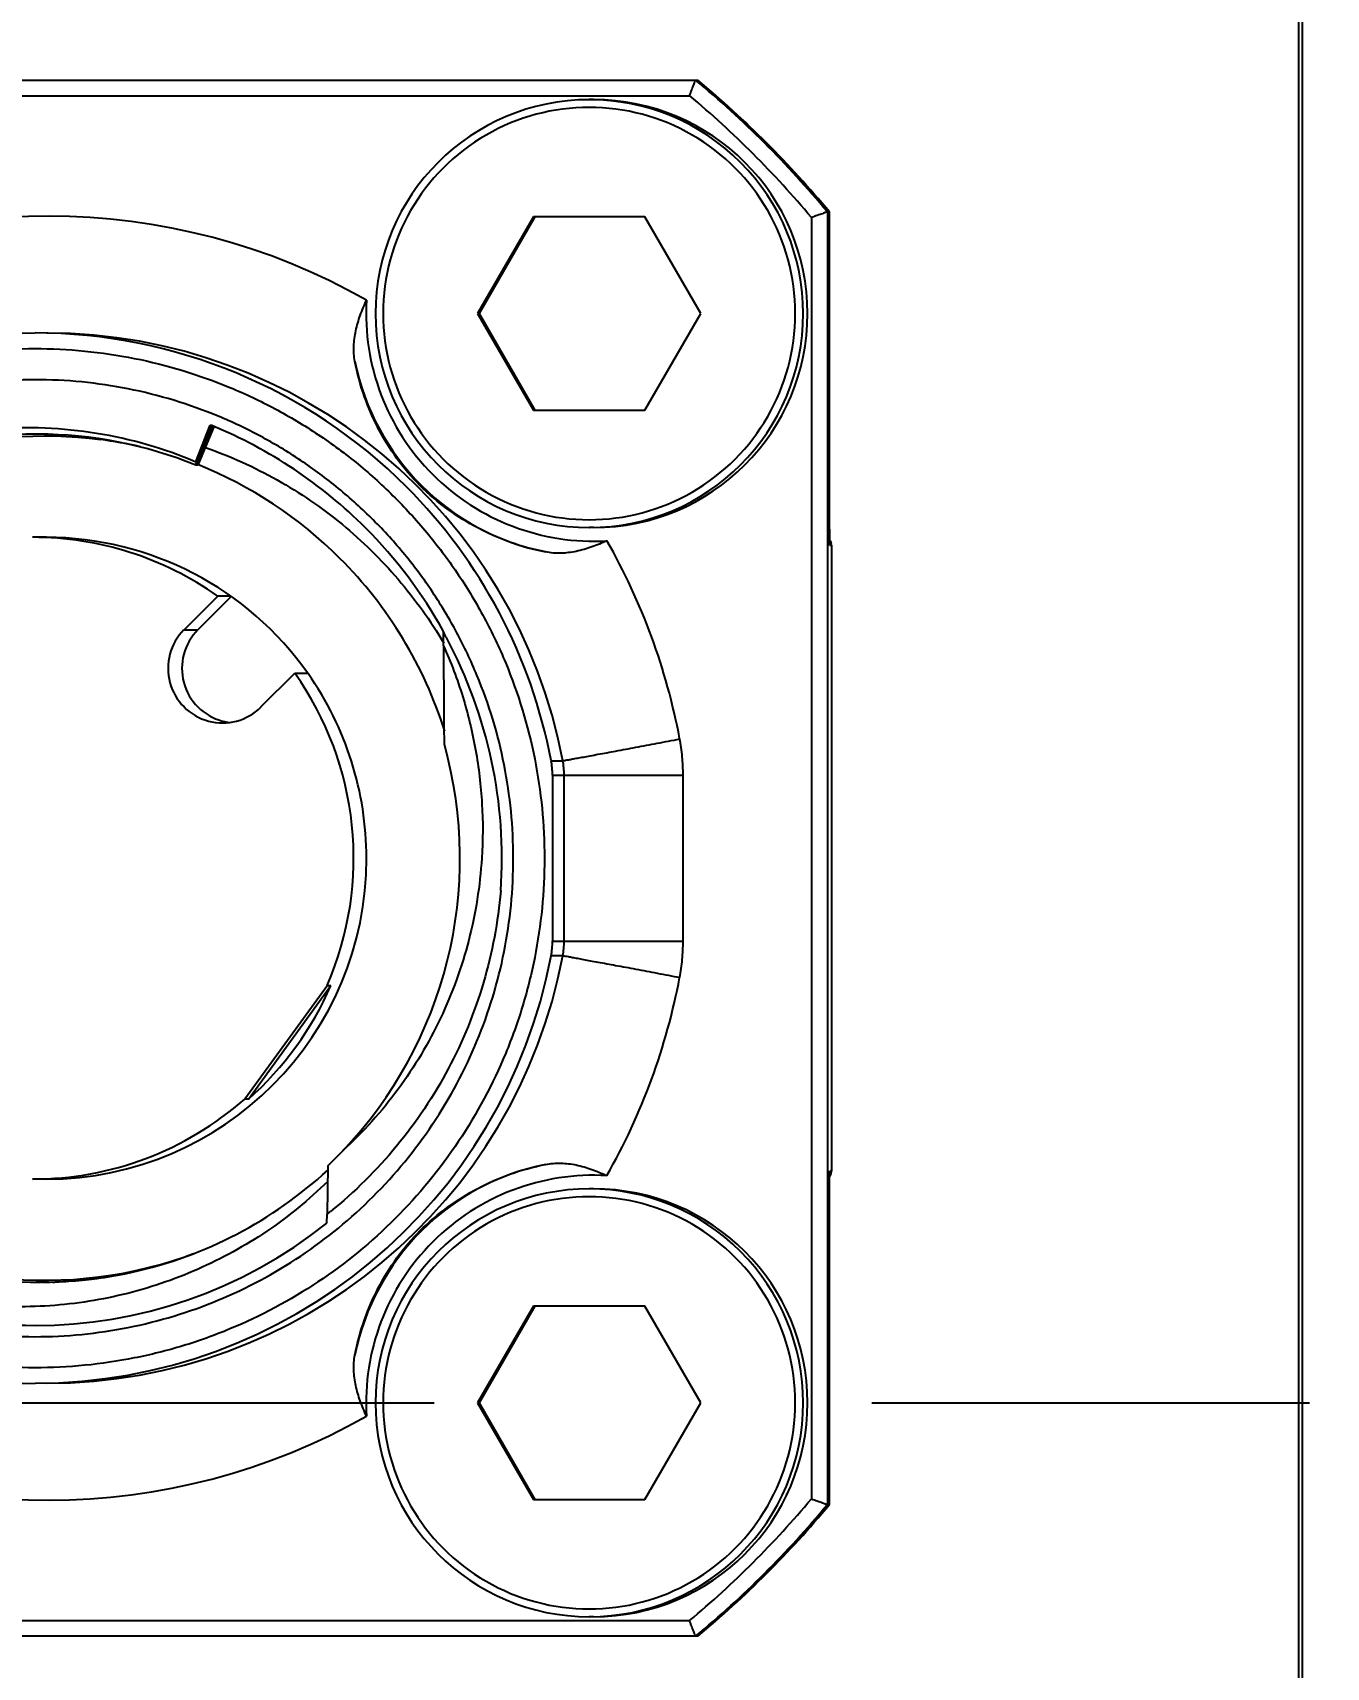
# Model space of a CAD drawing. Header units: millimetres. Extents: x 5828 to 6704, y 123 to 421.
# Drawn here: x 6579.919 to 6581.028, y 249.387 to 250.788 of the extents above; entities that cross this region are included whole.
import ezdxf

# ---------------------------------------------------------------- set-up
doc = ezdxf.new("R2010")
doc.units = ezdxf.units.MM
doc.linetypes.add('CENTER', pattern=[0.6, 0.375, -0.075, 0.075, -0.075])
for name, color, linetype in [('中心线', 7, 'Continuous'), ('外形图', 7, 'Continuous'), ('尺寸标注', 7, 'Continuous'), ('运动范围', 7, 'Continuous')]:
    doc.layers.add(name, color=color, linetype=linetype)
doc.styles.add('微软雅黑', font='msyh.ttc', dxfattribs={"height": 1.5})
doc.dimstyles.new('尺寸标注_1_15比例', dxfattribs={"dimtxt": 1.5, "dimasz": 1.25, "dimexe": 0.5, "dimexo": 0.4, "dimgap": 0.5, "dimtad": 1, "dimdec": 1, "dimlfac": 15, "dimdsep": 46, "dimtxsty": '微软雅黑', "dimcen": 0.09, "dimadec": 0, "dimazin": 0, "dimtp": 0.01, "dimtm": 0.01, "dimtfac": 1, "dimtdec": 1, "dimtofl": 0, "dimtmove": 0, "dimatfit": 3, "dimfxl": 1, "dimtolj": 1, "dimarcsym": 0})

# ---------------------------------------------------------------- blocks, each defined once
blk = doc.blocks.new('*D769')
at = {"layer": 'Defpoints', "color": 0}
for p in [(6596.5117, 262.0217), (6628.0363, 256.1115), (6591.2263, 249.6258), (6551.3884, 249.6138), (6637.3008, 249.6138)]:
    blk.add_point(p, dxfattribs=at)
at = {"layer": '尺寸标注', "color": 0, "lineweight": -2}
blk.add_arc((6591.1582, 249.6138), 13.5135, 15.29432, 174.69825, dxfattribs=at)
at = {"layer": '尺寸标注', "color": 0}
for points in [[(6603.9899, 253.1328), (6604.3964, 253.224), (6604.4667, 251.9587)], [(6577.4944, 250.8721), (6577.9106, 250.8528), (6577.6447, 249.6138)]]:
    blk.add_solid(points, dxfattribs=at)
at = {"layer": '尺寸标注', "color": 0, "insert": (6589.8699, 264.3502), "char_height": 1.5, "attachment_point": 5, "rotation": 4.9963, "style": '微软雅黑'}
blk.add_mtext('\\A1;-\\A1;170%%d', dxfattribs=at)
blk = doc.blocks.new('*D770')
at = {"layer": 'Defpoints', "color": 0}
for p in [(6551.3884, 249.6138), (6591.2263, 249.6138), (6637.3008, 249.6138), (6628.0365, 243.1292), (6583.7661, 238.2698)]:
    blk.add_point(p, dxfattribs=at)
at = {"layer": '尺寸标注', "color": 0, "lineweight": -2}
blk.add_arc((6591.2263, 249.6138), 13.5772, 185.27685, 344.73221, dxfattribs=at)
at = {"layer": '尺寸标注', "color": 0}
for points in [[(6577.9147, 248.3747), (6577.4985, 248.3555), (6577.6491, 249.6138)], [(6604.5277, 245.9929), (6604.1211, 246.084), (6604.5977, 247.2582)]]:
    blk.add_solid(points, dxfattribs=at)
at = {"layer": '尺寸标注', "color": 0, "insert": (6591.5441, 237.3197), "char_height": 1.5, "attachment_point": 5, "rotation": 1.4808, "style": '微软雅黑'}
blk.add_mtext('\\A1;+\\A1;170%%d', dxfattribs=at)

msp = doc.modelspace()

# ---------------------------------------------------------------- linework, layer by layer
at = {"layer": '中心线', "linetype": 'CENTER', "ltscale": 5}
msp.add_line((6551.3884, 249.6138), (6637.3008, 249.6138), dxfattribs=at)
at = {"layer": '外形图', "color": 7, "linetype": 'Continuous'}
for p, q in [((6581.0041, 248.5471), (6581.0041, 251.6138)), ((6581.0073, 248.5471), (6581.0073, 251.6138)), ((6579.38, 250.7471), (6580.4892, 250.7471)), ((6579.3846, 250.7338), (6580.4823, 250.7338)), ((6580.4, 250.7305), (6580.3963, 250.7305)), ((6580.3484, 250.63), (6580.3006, 250.5471)), ((6580.3022, 250.5471), (6580.35, 250.63)), ((6580.444, 250.63), (6580.3484, 250.63)), ((6580.4919, 250.5471), (6580.444, 250.63)), ((6580.5867, 250.6294), (6580.5867, 249.5315)), ((6580.6003, 250.6342), (6580.6003, 249.5267)), ((6580.6021, 250.6342), (6580.6003, 250.6342)), ((6580.6021, 250.3601), (6580.6021, 250.6342)), ((6580.3006, 250.5471), (6580.3484, 250.4643)), ((6580.3022, 250.5471), (6580.3006, 250.5471)), ((6580.35, 250.4643), (6580.3022, 250.5471)), ((6580.444, 250.4643), (6580.4919, 250.5471)), ((6580.3484, 250.4643), (6580.444, 250.4643)), ((6579.924, 250.4438), (6579.923, 250.4438)), ((6579.924, 250.4438), (6579.923, 250.4438)), ((6580.0593, 250.42), (6580.0714, 250.4516)), ((6580.0723, 250.4513), (6580.0593, 250.42)), ((6580.0734, 250.4508), (6580.0595, 250.4173)), ((6580.0601, 250.4197), (6580.0725, 250.4512)), ((6580.0604, 250.4173), (6580.0735, 250.4507)), ((6580.0745, 250.4503), (6580.0608, 250.4173)), ((6580.0676, 250.4323), (6580.0746, 250.4502)), ((6580.0676, 250.4323), (6580.0748, 250.4501)), ((6580.0723, 250.4513), (6580.0714, 250.4516)), ((6580.0723, 250.4513), (6580.0714, 250.4516)), ((6580.0592, 250.4173), (6580.0601, 250.4197)), ((6580.0595, 250.4173), (6580.0592, 250.4173)), ((6580.0596, 250.4177), (6580.0604, 250.4173)), ((6580.0596, 250.4176), (6580.0604, 250.4173)), ((6580.0608, 250.4173), (6580.0604, 250.4173)), ((6580.4, 250.3638), (6580.3963, 250.3638)), ((6580.6021, 250.3625), (6580.6021, 250.3612)), ((6580.6021, 250.3612), (6580.6021, 250.3611)), ((6580.6021, 250.3572), (6580.6021, 250.3601)), ((6580.6021, 250.3546), (6580.6021, 250.3572)), ((6579.9314, 250.3555), (6579.9194, 250.3555)), ((6580.6021, 250.3526), (6580.6021, 250.3546)), ((6580.6022, 250.3516), (6580.6021, 250.3526)), ((6580.6022, 250.3508), (6580.6022, 250.3516)), ((6580.6022, 250.3497), (6580.6022, 250.3497)), ((6580.6023, 250.3488), (6580.6037, 250.3488)), ((6580.6037, 250.3488), (6580.6037, 249.8122)), ((6580.0781, 250.3051), (6580.0491, 250.2761)), ((6580.061, 250.2761), (6580.0894, 250.3046)), ((6580.0887, 250.3051), (6580.0781, 250.3051)), ((6580.0491, 250.2761), (6580.061, 250.2761)), ((6580.2714, 250.2741), (6580.2714, 250.2748)), ((6580.2714, 250.2741), (6580.2715, 250.274)), ((6580.2714, 250.2741), (6580.2715, 250.274)), ((6580.2715, 250.2625), (6580.2715, 250.2741)), ((6580.115, 250.2101), (6580.144, 250.2391)), ((6580.144, 250.2391), (6580.1548, 250.2391)), ((6580.1548, 250.2391), (6580.1552, 250.2386)), ((6580.155, 250.2393), (6580.1554, 250.2387)), ((6580.3637, 250.164), (6580.3736, 250.164)), ((6580.3648, 250.1516), (6580.4767, 250.1516)), ((6580.3748, 250.0093), (6580.3748, 250.1516)), ((6580.4767, 250.0093), (6580.4767, 250.1516)), ((6580.3648, 250.0093), (6580.4767, 250.0093)), ((6580.3736, 249.9969), (6580.3637, 249.9969)), ((6580.1719, 249.9714), (6580.1011, 249.874)), ((6580.1042, 249.874), (6580.1749, 249.9714)), ((6580.1719, 249.9714), (6580.1749, 249.9714)), ((6580.1042, 249.874), (6580.1011, 249.874)), ((6580.1722, 249.8168), (6580.1718, 249.7755)), ((6580.6037, 249.8122), (6580.6023, 249.8122)), ((6579.9314, 249.8055), (6579.9194, 249.8055)), ((6580.4, 249.7971), (6580.3963, 249.7971)), ((6580.6021, 249.8084), (6580.6022, 249.8094)), ((6580.6021, 249.8072), (6580.6021, 249.8084)), ((6580.6021, 249.8051), (6580.6021, 249.8072)), ((6580.6021, 249.8015), (6580.6021, 249.8051)), ((6580.6021, 249.5267), (6580.6021, 249.8015)), ((6580.6021, 249.7992), (6580.6021, 249.8002)), ((6580.6021, 249.7984), (6580.6021, 249.7992)), ((6580.1714, 249.7678), (6580.1716, 249.7753)), ((6580.1718, 249.7755), (6580.1716, 249.7753)), ((6580.1718, 249.7755), (6580.1716, 249.7753)), ((6579.9268, 249.7171), (6579.9262, 249.7171)), ((6579.9268, 249.7171), (6579.9262, 249.7171)), ((6579.9284, 249.7172), (6579.9279, 249.7172)), ((6579.9284, 249.7171), (6579.9279, 249.7171)), ((6580.3484, 249.6966), (6580.3006, 249.6138)), ((6580.3022, 249.6138), (6580.35, 249.6966)), ((6580.444, 249.6966), (6580.3484, 249.6966)), ((6580.4919, 249.6138), (6580.444, 249.6966)), ((6580.3006, 249.6138), (6580.3484, 249.5309)), ((6580.3022, 249.6138), (6580.3006, 249.6138)), ((6580.35, 249.5309), (6580.3022, 249.6138)), ((6580.444, 249.5309), (6580.4919, 249.6138)), ((6580.3484, 249.5309), (6580.444, 249.5309)), ((6580.6003, 249.5267), (6580.6021, 249.5267)), ((6580.4823, 249.4271), (6579.3846, 249.4271)), ((6580.4, 249.4305), (6580.3963, 249.4305)), ((6580.4892, 249.4138), (6579.38, 249.4138))]:
    msp.add_line(p, q, dxfattribs=at)
for points in [[(6580.6022, 250.3497), (6580.6022, 250.3498), (6580.6022, 250.3499), (6580.6022, 250.3501), (6580.6022, 250.3504), (6580.6022, 250.3508)], [(6580.6022, 249.8094), (6580.6022, 249.8102), (6580.6022, 249.8105), (6580.6022, 249.8108), (6580.6022, 249.811), (6580.6022, 249.8112), (6580.6022, 249.8113), (6580.6022, 249.8113)]]:
    msp.add_lwpolyline(points, dxfattribs=at)
for centre, radius, start, end in [((6579.9336, 250.0806), 0.8666, 39.7098, 50.2796), ((6579.9354, 250.0806), 0.8666, 39.7098, 50.2796), ((6580.3964, 250.5471), 0.1833, 90.0057, 180.0057), ((6580.3962, 250.5472), 0.1766, 359.989, 180.011), ((6580.3963, 250.5471), 0.1833, 359.9943, 90), ((6580.4, 250.5471), 0.1833, 359.9941, 89.9941), ((6579.9333, 250.0806), 0.8533, 40.0322, 49.9573), ((6579.9335, 250.0807), 0.5498, 60.3536, 119.6464), ((6580.4001, 250.5471), 0.195, 176.6532, 273.3403), ((6580.3964, 250.5471), 0.1833, 179.9943, 269.9943), ((6580.3962, 250.5471), 0.1766, 179.989, 0.011), ((6580.3963, 250.5471), 0.1833, 270.0059, 0.0059), ((6580.4, 250.5471), 0.1833, 270.0059, 0.0059), ((6579.9216, 250.0805), 0.4499, 90.0044, 169.3047), ((6579.9216, 250.0806), 0.4499, 44.9935, 89.9991), ((6579.9315, 250.0805), 0.4499, 10.6945, 89.9956), ((6580.3998, 250.5471), 0.2083, 191.3209, 258.6677), ((6579.9305, 250.0805), 0.3616, 82.5297, 180.0063), ((6579.923, 250.08), 0.3638, 90.002, 95.9958), ((6579.9152, 250.0799), 0.3693, 67.0301, 94.5969), ((6579.923, 250.0802), 0.3636, 68.0088, 89.8484), ((6579.9216, 250.0809), 0.3999, 67.6903, 67.8597), ((6579.9215, 250.0805), 0.4003, 44.9933, 67.6901), ((6579.9305, 250.0804), 0.3618, 77.0601, 82.5226), ((6579.9256, 250.0802), 0.3636, 45.0164, 68.1502), ((6579.9214, 250.0805), 0.45, 10.6989, 44.994), ((6579.9214, 250.0805), 0.4003, 29.0366, 44.9937), ((6579.9194, 250.0805), 0.2749, 54.7645, 90.0003), ((6579.9305, 250.0805), 0.2749, 35.2602, 89.825), ((6579.9329, 250.0804), 0.5505, 10.7487, 29.6226), ((6580.5956, 250.3488), 0.00668, 0.0162, 12.4394), ((6580.597, 250.3488), 0.00669, 0.0214, 12.4234), ((6579.9256, 250.0802), 0.3636, 17.4621, 45.0167), ((6580.0821, 250.2431), 0.0467, 135.0025, 315.0062), ((6580.094, 250.2431), 0.0467, 135.0047, 254.9948), ((6579.9217, 250.0806), 0.3997, 28.5249, 28.939), ((6556.984, 250.0553), 23.2885, 0.30185, 0.50967), ((6579.9215, 250.0805), 0.3999, 28.1107, 28.5249), ((6579.9214, 250.0805), 0.4, 355.979, 28.1108), ((6579.9194, 250.0805), 0.275, 336.6458, 35.2236), ((6579.9304, 250.0805), 0.275, 359.9995, 35.1253), ((6580.0939, 250.243), 0.0466, 255.0028, 255.5667), ((6580.094, 250.2431), 0.0467, 255.57, 262.3455), ((6579.9221, 250.0805), 0.3634, 316.3503, 15.5688), ((6580.2992, 250.1518), 0.0656, 359.8255, 10.7006), ((6580.308, 250.1516), 0.0668, 0.0119, 10.6885), ((6603.6479, 250.0805), 23.2832, 179.82483, 180.17517), ((6579.9305, 250.0804), 0.3616, 179.9927, 289.245), ((6579.9305, 250.0804), 0.275, 270.1799, 0.0068), ((6580.2992, 250.0091), 0.0656, 349.3004, 0.1729), ((6580.308, 250.0093), 0.0668, 349.3118, 359.9872), ((6579.9215, 250.0804), 0.4499, 270.0044, 349.3057), ((6579.9315, 250.0804), 0.4499, 270.0044, 349.3057), ((6579.9334, 250.0804), 0.5499, 330.364, 349.2899), ((6579.9225, 250.0804), 0.275, 311.3641, 336.6459), ((6579.9194, 250.0804), 0.2749, 270.0003, 311.3645), ((6579.9222, 250.0802), 0.3631, 313.5054, 316.372), ((6579.9262, 250.08), 0.3629, 226.3781, 269.9982), ((6579.9262, 250.08), 0.3629, 282.5011, 312.6933), ((6580.3998, 249.6138), 0.2083, 101.3325, 168.6788), ((6580.5971, 249.8121), 0.00665, 319.8591, 359.9786), ((6580.5956, 249.8122), 0.00669, 347.5693, 359.9786), ((6580.4001, 249.6138), 0.195, 86.6639, 183.348), ((6580.3964, 249.6138), 0.1833, 90.0057, 180.0057), ((6580.3963, 249.6138), 0.1833, 359.9943, 90), ((6580.4, 249.6138), 0.1833, 359.9941, 89.9941), ((6580.3962, 249.6138), 0.1766, 359.989, 180.011), ((6579.9265, 250.0848), 0.3948, 308.4198, 308.6663), ((6579.9264, 250.0849), 0.3949, 308.6663, 308.9129), ((6579.9216, 250.0803), 0.4499, 224.9934, 269.9991), ((6579.9215, 250.0803), 0.4002, 231.3492, 308.6501), ((6579.926, 250.0803), 0.4002, 231.3493, 269.3579), ((6579.9306, 250.0802), 0.3614, 289.2502, 290.7063), ((6579.9262, 250.08), 0.3629, 270.0944, 270.2718), ((6579.9262, 250.0799), 0.3627, 270.3442, 271.6133), ((6579.9262, 250.0797), 0.3626, 271.6134, 272.1483), ((6579.9262, 250.0798), 0.3627, 272.1483, 272.4941), ((6579.9262, 250.0801), 0.3629, 272.4945, 276.1009), ((6579.9262, 250.0798), 0.3627, 276.1014, 277.681), ((6579.9262, 250.0801), 0.363, 277.6816, 281.7232), ((6579.9262, 250.0798), 0.3626, 281.7239, 282.5001), ((6579.9335, 250.0803), 0.5498, 240.3555, 299.6445), ((6580.3964, 249.6138), 0.1833, 179.9943, 269.9943), ((6580.3962, 249.6138), 0.1766, 179.989, 0.011), ((6580.3963, 249.6138), 0.1833, 270.0059, 0.0059), ((6580.4, 249.6138), 0.1833, 270.0059, 0.0059), ((6579.9333, 250.0804), 0.8533, 310.0428, 319.9678), ((6579.9336, 250.0803), 0.8666, 309.7204, 320.2902), ((6579.9354, 250.0803), 0.8666, 309.7204, 320.2902)]:
    msp.add_arc(centre, radius, start, end, dxfattribs=at)
for points, knots in [([(6580.4823, 250.7338), (6580.4826, 250.7346), (6580.4832, 250.7363), (6580.4841, 250.7387), (6580.4849, 250.741), (6580.4857, 250.743), (6580.4863, 250.7444), (6580.4867, 250.7454), (6580.4869, 250.746), (6580.4871, 250.7465), (6580.4872, 250.7468), (6580.4873, 250.747), (6580.4874, 250.7471), (6580.4874, 250.7471)], [0, 0, 0, 0, 0.188336, 0.370818, 0.541229, 0.693267, 0.820602, 0.873107, 0.917252, 0.952427, 0.978148, 0.994038, 1, 1, 1, 1]), ([(6580.6003, 250.6342), (6580.6002, 250.6342), (6580.6001, 250.6342), (6580.5999, 250.6341), (6580.5995, 250.634), (6580.5988, 250.6338), (6580.5976, 250.6333), (6580.5959, 250.6327), (6580.5939, 250.632), (6580.5908, 250.6309), (6580.5883, 250.63), (6580.5867, 250.6294)], [0, 0, 0, 0, 0.00676, 0.023478, 0.049932, 0.085722, 0.183208, 0.310824, 0.46259, 0.632201, 1, 1, 1, 1]), ([(6580.1955, 250.5062), (6580.1947, 250.5105), (6580.1941, 250.5193), (6580.1959, 250.5326), (6580.1999, 250.5457), (6580.2035, 250.5543), (6580.2054, 250.5585)], [0, 0, 0, 0, 0.240097, 0.486848, 0.741158, 1, 1, 1, 1]), ([(6579.6126, 249.7717), (6579.6025, 249.7818), (6579.5833, 249.803), (6579.5577, 249.8375), (6579.5356, 249.8743), (6579.5112, 249.926), (6579.4903, 249.9947), (6579.4833, 250.0662), (6579.4861, 250.1233), (6579.4924, 250.1658), (6579.5028, 250.2074), (6579.5221, 250.2613), (6579.556, 250.3246), (6579.6106, 250.3912), (6579.6772, 250.4459), (6579.7405, 250.4797), (6579.7944, 250.499), (6579.836, 250.5094), (6579.8784, 250.5157), (6579.9355, 250.5185), (6580.007, 250.5115), (6580.0757, 250.4906), (6580.1274, 250.4662), (6580.1642, 250.4441), (6580.1987, 250.4186), (6580.2199, 250.3993), (6580.23, 250.3892)], [0, 0, 0, 0, 0.031269, 0.062539, 0.093809, 0.12508, 0.187547, 0.250015, 0.281287, 0.312558, 0.343829, 0.375101, 0.437566, 0.50003, 0.562491, 0.62495, 0.656217, 0.687483, 0.718749, 0.750015, 0.812472, 0.874929, 0.906196, 0.937464, 0.968731, 1, 1, 1, 1]), ([(6580.3589, 250.3429), (6580.3485, 250.3449), (6580.3285, 250.3505), (6580.3006, 250.3628), (6580.2745, 250.3789), (6580.2433, 250.4053), (6580.219, 250.4389), (6580.2029, 250.4762), (6580.1975, 250.4959), (6580.1955, 250.5062)], [0, 0, 0, 0, 0.129668, 0.252536, 0.372653, 0.503915, 0.750916, 0.871844, 1, 1, 1, 1]), ([(6580.2112, 250.3703), (6580.2017, 250.3798), (6580.1818, 250.3979), (6580.1494, 250.4219), (6580.1149, 250.4426), (6580.0664, 250.4656), (6580.0018, 250.4852), (6579.9347, 250.4918), (6579.8811, 250.4891), (6579.828, 250.4813), (6579.7634, 250.4617), (6579.6921, 250.4236), (6579.6296, 250.3723), (6579.5783, 250.3097), (6579.5401, 250.2384), (6579.5206, 250.1738), (6579.5127, 250.1207), (6579.5101, 250.0671), (6579.5167, 249.9999), (6579.5363, 249.9354), (6579.5592, 249.8869), (6579.5799, 249.8523), (6579.6039, 249.8199), (6579.622, 249.8), (6579.6315, 249.7905)], [0, 0, 0, 0, 0.031273, 0.062546, 0.093818, 0.12509, 0.187557, 0.250023, 0.281293, 0.312564, 0.375031, 0.4375, 0.499971, 0.562443, 0.624918, 0.687395, 0.718671, 0.749948, 0.812425, 0.874902, 0.906177, 0.937452, 0.968726, 1, 1, 1, 1]), ([(6580.0676, 250.4323), (6580.0888, 250.4249), (6580.1299, 250.4063), (6580.1857, 250.3681), (6580.234, 250.3207), (6580.2603, 250.284), (6580.2717, 250.2647)], [0, 0, 0, 0, 0.249981, 0.499971, 0.749978, 1, 1, 1, 1]), ([(6580.23, 250.3892), (6580.2401, 250.3791), (6580.2593, 250.3579), (6580.2849, 250.3235), (6580.307, 250.2866), (6580.3314, 250.235), (6580.3523, 250.1662), (6580.3593, 250.0947), (6580.3565, 250.0376), (6580.3502, 249.9951), (6580.3398, 249.9535), (6580.3205, 249.8997), (6580.2867, 249.8363), (6580.232, 249.7697), (6580.1654, 249.7151), (6580.1021, 249.6812), (6580.0482, 249.6619), (6580.0066, 249.6515), (6579.9642, 249.6452), (6579.9071, 249.6424), (6579.8356, 249.6494), (6579.7668, 249.6703), (6579.7152, 249.6947), (6579.6784, 249.7168), (6579.6439, 249.7424), (6579.6227, 249.7616), (6579.6126, 249.7717)], [0, 0, 0, 0, 0.031269, 0.062538, 0.093809, 0.125079, 0.187547, 0.250015, 0.281286, 0.312558, 0.343829, 0.3751, 0.437566, 0.500029, 0.562491, 0.62495, 0.656216, 0.687483, 0.718749, 0.750015, 0.812471, 0.874929, 0.906196, 0.937464, 0.968731, 1, 1, 1, 1]), ([(6579.6315, 249.7905), (6579.6504, 249.7716), (6579.6817, 249.7459), (6579.7278, 249.7183), (6579.7763, 249.6953), (6579.8408, 249.6757), (6579.9079, 249.6691), (6579.9616, 249.6718), (6580.0147, 249.6797), (6580.0792, 249.6992), (6580.1505, 249.7374), (6580.213, 249.7887), (6580.2643, 249.8512), (6580.3025, 249.9225), (6580.322, 249.9871), (6580.3299, 250.0402), (6580.3325, 250.0938), (6580.326, 250.1609), (6580.3064, 250.2255), (6580.2834, 250.274), (6580.2627, 250.3086), (6580.2387, 250.3409), (6580.2207, 250.3609), (6580.2112, 250.3703)], [0, 0, 0, 0, 0.062475, 0.09375, 0.125024, 0.187495, 0.249966, 0.281239, 0.312512, 0.374984, 0.437458, 0.499933, 0.56241, 0.62489, 0.687371, 0.71865, 0.749929, 0.812411, 0.874892, 0.90617, 0.937447, 0.968724, 1, 1, 1, 1]), ([(6580.6021, 250.3611), (6580.6021, 250.3602), (6580.6021, 250.3568), (6580.6021, 250.3534), (6580.6022, 250.351)], [0, 0, 0, 0, 0.293009, 1, 1, 1, 1]), ([(6580.4114, 250.3525), (6580.4072, 250.3505), (6580.3986, 250.3469), (6580.3854, 250.3431), (6580.372, 250.3413), (6580.3632, 250.342), (6580.3589, 250.3429)], [0, 0, 0, 0, 0.257945, 0.51187, 0.758913, 1, 1, 1, 1]), ([(6580.6022, 250.351), (6580.6022, 250.3507), (6580.6022, 250.3502), (6580.6022, 250.3497), (6580.6022, 250.3494), (6580.6023, 250.3491), (6580.6023, 250.3489), (6580.6023, 250.3488), (6580.6023, 250.3488), (6580.6023, 250.3488)], [0, 0, 0, 0, 0.426721, 0.598231, 0.740468, 0.852383, 0.932989, 0.981903, 1, 1, 1, 1]), ([(6580.2715, 250.2625), (6580.2778, 250.2482), (6580.2888, 250.219), (6580.2998, 250.1736), (6580.3053, 250.1272), (6580.3052, 250.096), (6580.3042, 250.0805)], [0, 0, 0, 0, 0.25007, 0.500088, 0.750067, 1, 1, 1, 1]), ([(6580.3736, 250.164), (6580.3737, 250.164), (6580.3739, 250.1641), (6580.3744, 250.1641), (6580.3751, 250.1642), (6580.3764, 250.1645), (6580.3787, 250.1649), (6580.3821, 250.1655), (6580.3864, 250.1663), (6580.3915, 250.1672), (6580.3974, 250.1683), (6580.4066, 250.17), (6580.4196, 250.1724), (6580.4365, 250.1756), (6580.4548, 250.179), (6580.4674, 250.1814), (6580.4738, 250.1826)], [0, 0, 0, 0, 0.002098, 0.006551, 0.013352, 0.022485, 0.047653, 0.081812, 0.124636, 0.175711, 0.234546, 0.300575, 0.451604, 0.622997, 0.808165, 1, 1, 1, 1]), ([(6580.4767, 250.1516), (6580.4767, 250.1569), (6580.4762, 250.1674), (6580.4747, 250.1779), (6580.4737, 250.183)], [0, 0, 0, 0, 0.5, 1, 1, 1, 1]), ([(6580.3042, 250.0805), (6580.3027, 250.0568), (6580.2952, 250.0097), (6580.2709, 249.9425), (6580.2344, 249.8811), (6580.2025, 249.8456), (6580.185, 249.8297)], [0, 0, 0, 0, 0.250132, 0.500173, 0.750132, 1, 1, 1, 1]), ([(6580.3204, 250.0524), (6580.3181, 250.0259), (6580.3082, 249.9732), (6580.2779, 249.8988), (6580.2333, 249.832), (6580.1952, 249.7943), (6580.1745, 249.7776)], [0, 0, 0, 0, 0.250036, 0.500048, 0.750035, 1, 1, 1, 1]), ([(6580.4738, 249.9782), (6580.4747, 249.9833), (6580.4762, 249.9936), (6580.4767, 250.0041), (6580.4767, 250.0093)], [0, 0, 0, 0, 0.499999, 1, 1, 1, 1]), ([(6580.3736, 249.9969), (6580.3737, 249.9969), (6580.3739, 249.9969), (6580.3744, 249.9968), (6580.3751, 249.9967), (6580.3764, 249.9965), (6580.3787, 249.9961), (6580.3821, 249.9954), (6580.3864, 249.9947), (6580.3915, 249.9937), (6580.3974, 249.9926), (6580.4066, 249.9909), (6580.4196, 249.9885), (6580.4365, 249.9854), (6580.4548, 249.9819), (6580.4674, 249.9795), (6580.4738, 249.9783)], [0, 0, 0, 0, 0.002098, 0.006551, 0.013353, 0.022486, 0.047653, 0.081813, 0.124637, 0.175713, 0.234549, 0.300578, 0.451608, 0.623001, 0.808168, 1, 1, 1, 1]), ([(6580.1955, 249.6547), (6580.1975, 249.665), (6580.2029, 249.6847), (6580.219, 249.722), (6580.2433, 249.7557), (6580.2745, 249.782), (6580.3006, 249.7981), (6580.3285, 249.8105), (6580.3485, 249.816), (6580.3589, 249.8181)], [0, 0, 0, 0, 0.128155, 0.249083, 0.496085, 0.627347, 0.747464, 0.870332, 1, 1, 1, 1]), ([(6580.3589, 249.8181), (6580.3632, 249.8189), (6580.372, 249.8196), (6580.3854, 249.8179), (6580.3986, 249.814), (6580.4072, 249.8104), (6580.4114, 249.8085)], [0, 0, 0, 0, 0.241084, 0.488126, 0.742052, 1, 1, 1, 1]), ([(6580.6022, 249.8099), (6580.6022, 249.8102), (6580.6022, 249.8107), (6580.6022, 249.8112), (6580.6022, 249.8116), (6580.6023, 249.8118), (6580.6023, 249.812), (6580.6023, 249.8121), (6580.6023, 249.8122), (6580.6023, 249.8122)], [0, 0, 0, 0, 0.426577, 0.598016, 0.740252, 0.85223, 0.932944, 0.981948, 1, 1, 1, 1]), ([(6580.1722, 249.8035), (6580.1561, 249.7877), (6580.1298, 249.7662), (6580.0913, 249.7427), (6580.0509, 249.7227), (6579.9972, 249.7046), (6579.9301, 249.6947), (6579.8623, 249.6968), (6579.8068, 249.7083), (6579.7643, 249.7231), (6579.7231, 249.7415), (6579.6941, 249.7593), (6579.676, 249.7727)], [0, 0, 0, 0, 0.124968, 0.187514, 0.25006, 0.375024, 0.499989, 0.624957, 0.749927, 0.812473, 0.875019, 1, 1, 1, 1]), ([(6580.6021, 249.8002), (6580.6021, 249.8011), (6580.6021, 249.8044), (6580.6021, 249.8076), (6580.6022, 249.8099)], [0, 0, 0, 0, 0.293352, 1, 1, 1, 1]), ([(6580.2054, 249.6024), (6580.2035, 249.6067), (6580.1999, 249.6152), (6580.1959, 249.6283), (6580.1941, 249.6416), (6580.1947, 249.6505), (6580.1955, 249.6547)], [0, 0, 0, 0, 0.258841, 0.513152, 0.759904, 1, 1, 1, 1]), ([(6580.5867, 249.5315), (6580.5883, 249.5309), (6580.5908, 249.53), (6580.5939, 249.5289), (6580.5959, 249.5282), (6580.5976, 249.5276), (6580.5988, 249.5272), (6580.5995, 249.5269), (6580.5999, 249.5268), (6580.6001, 249.5267), (6580.6002, 249.5267), (6580.6003, 249.5267)], [0, 0, 0, 0, 0.367799, 0.53741, 0.689176, 0.816792, 0.914278, 0.950068, 0.976522, 0.99324, 1, 1, 1, 1]), ([(6580.4874, 249.4138), (6580.4874, 249.4138), (6580.4873, 249.4139), (6580.4872, 249.4141), (6580.4871, 249.4145), (6580.4869, 249.4149), (6580.4867, 249.4155), (6580.4863, 249.4165), (6580.4857, 249.418), (6580.4849, 249.42), (6580.4841, 249.4222), (6580.4832, 249.4246), (6580.4826, 249.4263), (6580.4823, 249.4271)], [0, 0, 0, 0, 0.005962, 0.021852, 0.047573, 0.082748, 0.126893, 0.179399, 0.306733, 0.458771, 0.629182, 0.811664, 1, 1, 1, 1])]:
    msp.add_open_spline(points, degree=3, knots=knots, dxfattribs=at)
for points in [[(6580.6021, 250.3531), (6580.6028, 250.3523), (6580.6033, 250.3512), (6580.6036, 250.3502)], [(6580.6036, 250.3502), (6580.6033, 250.3512), (6580.6028, 250.3523), (6580.6021, 250.3531)], [(6580.6032, 249.8095), (6580.6035, 249.8103), (6580.6037, 249.8113), (6580.6037, 249.8122)]]:
    msp.add_open_spline(points, degree=3, dxfattribs=at)
at = {"layer": '运动范围', "color": 0, "linetype": 'Continuous', "lineweight": 0}
msp.add_arc((6591.2263, 249.6198), 37.378, 10, 350, dxfattribs=at)

# ---------------------------------------------------------------- dimensions: what is measured, and where the dimension line sits
at = {"layer": '尺寸标注'}
for base, line1, line2, text, picture, middle in [((6596.5117, 262.0217), ((6551.3884, 249.6138), (6637.3008, 249.6138)), ((6628.0363, 256.1115), (6591.2263, 249.6258)), '\\A1;-<>', '*D769', (6589.9813, 263.076)), ((6583.7661, 238.2698), ((6628.0365, 243.1292), (6591.2263, 249.6138)), ((6551.3884, 249.6138), (6637.3008, 249.6138)), '\\A1;+<>', '*D770', (6591.5772, 236.0411))]:
    dim = msp.add_angular_dim_2l(base=base, line1=line1, line2=line2, text=text, dimstyle='尺寸标注_1_15比例', override={"dimtxsty": '微软雅黑'}, dxfattribs=at)
    dim.commit()
    dim.dimension.update_dxf_attribs({"geometry": picture, "text_midpoint": middle, "dimtype": 162})

doc.saveas('drawing.dxf')
